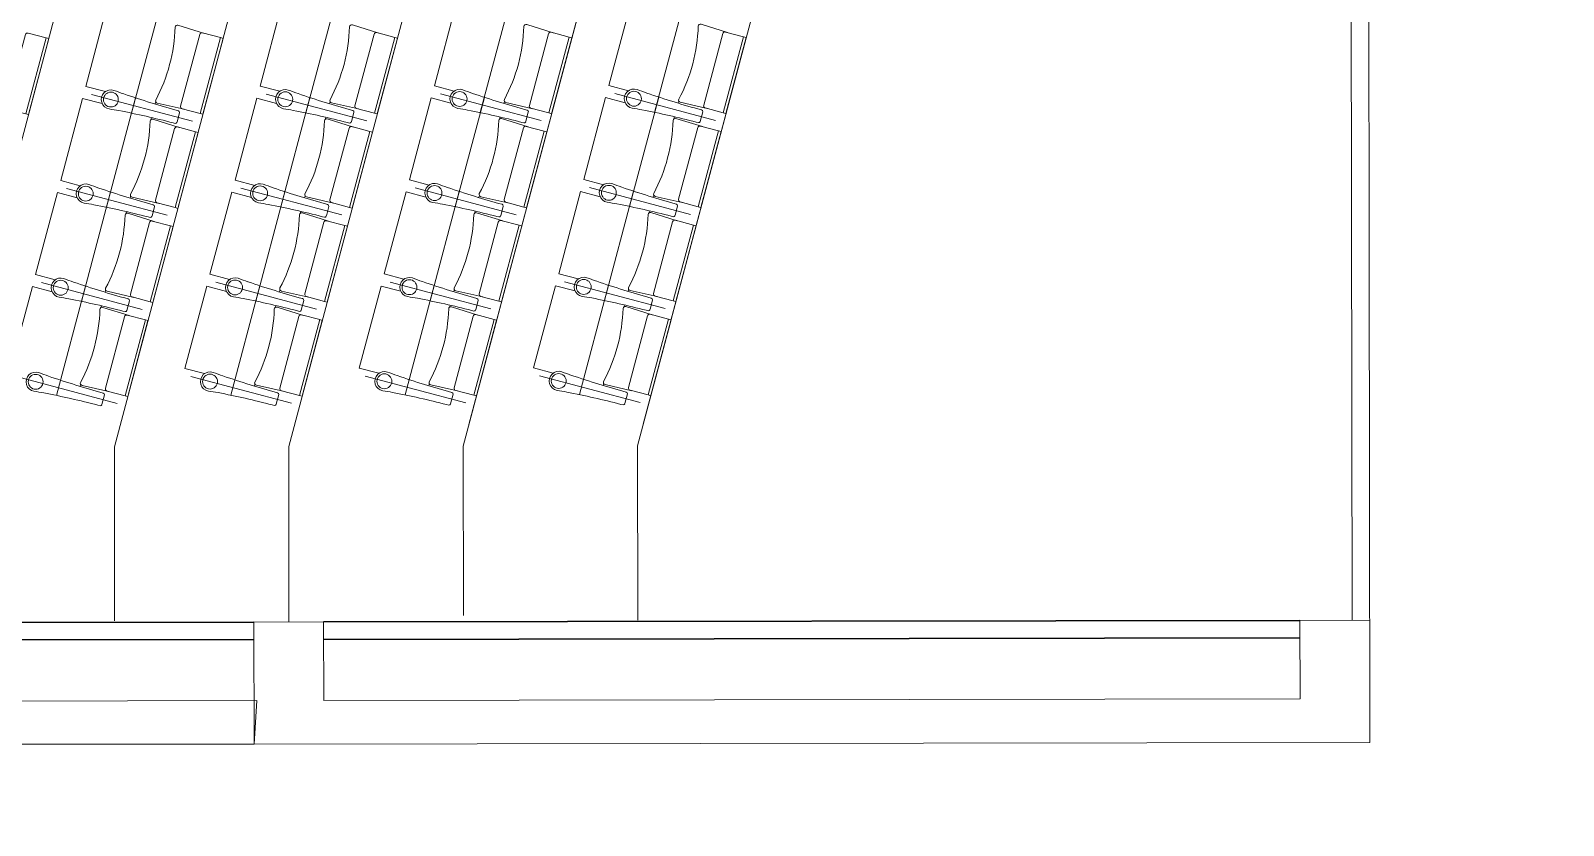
# Model space of a CAD drawing. Header units: millimetres. Extents: x 586 to 1010, y 369 to 668.
# Drawn here: x 701.21 to 710.01, y 461.74 to 466.3 of the extents above; entities that cross this region are included whole.
import ezdxf

# ---------------------------------------------------------------- set-up
doc = ezdxf.new("R2010")
doc.units = ezdxf.units.MM
doc.linetypes.add('CENTER', pattern=[2, 1.25, -0.25, 0.25, -0.25])
doc.linetypes.add('DASHED', pattern=[0.75, 0.5, -0.25])
doc.layers.add('murocort', color=7, linetype='Continuous', lineweight=50)
doc.layers.add('plan line', color=7, linetype='Continuous', lineweight=15)

msp = doc.modelspace()

# ---------------------------------------------------------------- linework, layer by layer
at = {"color": 254, "lineweight": 25}
for points in [[(671.7124, 620.7085), (706.7355, 621.773), (754.2598, 613.8303), (814.6609, 600.1481), (855.7567, 598.0104), (895.0671, 567.0647), (920.0096, 542.0176), (952.0084, 521.2476), (977.2234, 504.6526), (979.6352, 479.2339), (986.3437, 463.8549), (988.7975, 462.3853)], [(654.944, 595.4717), (670.2671, 587.3174), (714.302, 595.1648), (787.0891, 595.1648), (819.3936, 580.9441), (821.0297, 562.8505), (813.4907, 552.7881), (808.7339, 539.6711), (796.4072, 534.7059), (791.0222, 527.249), (791.0222, 507.547), (797.3007, 476.5274), (814.9752, 463.8897), (836.1481, 474.6816), (874.0221, 478.5878), (885.7286, 462.7333), (863.0042, 436.0794), (845.7887, 420.6845), (845.1044, 408.6747)], [(639.2065, 583.4381), (644.7272, 575.638), (657.7961, 553.4401), (668.4043, 543.9291), (682.5178, 548.7307), (692.9838, 555.4778), (711.9339, 556.5828), (734.3456, 532.1334), (750.593, 477.7475), (754.1369, 444.164), (776.4657, 425.4473), (782.6172, 412.2355)]]:
    msp.add_spline(points, degree=3, dxfattribs=at)
at = {"layer": 'murocort', "lineweight": 30}
for p, q in [((708.4947, 462.9113), (702.8947, 462.9025)), ((708.4949, 462.8113), (702.8949, 462.8025))]:
    msp.add_line(p, q, dxfattribs=at)
at = {"layer": 'plan line'}
for p, q in [((705.2422, 469.7239), (703.7276, 464.0353)), ((706.2423, 469.7255), (704.7277, 464.0369)), ((702.2001, 469.5621), (700.6942, 463.9063)), ((701.6943, 463.9079), (703.209, 469.5964)), ((703.6945, 463.911), (705.2023, 469.5739)), ((706.2092, 469.6012), (704.6947, 463.9126)), ((708.7947, 462.9118), (708.7842, 469.6041)), ((708.8958, 462.2109), (708.8841, 469.634)), ((704.1946, 469.5437), (702.6944, 463.9095)), ((701.6557, 466.447), (701.5303, 465.9761)), ((702.6558, 466.4486), (702.5304, 465.9777)), ((703.6559, 466.4502), (703.5305, 465.9793)), ((704.656, 466.4518), (704.5306, 465.9809)), ((701.5303, 465.9761), (701.643, 465.9461)), ((702.5304, 465.9777), (702.6431, 465.9477)), ((703.5305, 465.9793), (703.6432, 465.9493)), ((704.5306, 465.9809), (704.6432, 465.9509)), ((701.5119, 465.907), (701.3865, 465.4361)), ((701.6246, 465.877), (701.5119, 465.907)), ((701.9286, 465.8746), (701.9308, 465.8828)), ((702.512, 465.9086), (702.3866, 465.4377)), ((702.6247, 465.8786), (702.512, 465.9086)), ((702.9287, 465.8762), (702.9309, 465.8844)), ((703.5121, 465.9102), (703.3867, 465.4393)), ((703.6248, 465.8802), (703.5121, 465.9102)), ((703.9288, 465.8778), (703.931, 465.8859)), ((704.5122, 465.9118), (704.3868, 465.4409)), ((704.6248, 465.8818), (704.5122, 465.9118)), ((704.9289, 465.8794), (704.9311, 465.8875)), ((701.906, 465.7899), (701.9079, 465.7969)), ((702.0542, 465.7706), (702.0687, 465.8259)), ((702.0542, 465.7706), (702.0687, 465.8259)), ((702.9061, 465.7915), (702.908, 465.7985)), ((703.0543, 465.7722), (703.0688, 465.8275)), ((703.0543, 465.7722), (703.0688, 465.8275)), ((703.9062, 465.793), (703.9081, 465.8001)), ((704.0544, 465.7738), (704.0689, 465.8291)), ((704.0544, 465.7738), (704.0689, 465.8291)), ((704.9063, 465.7946), (704.9082, 465.8017)), ((705.0442, 465.7681), (705.0317, 465.7712)), ((705.0442, 465.7681), (705.0317, 465.7712)), ((705.0545, 465.7754), (705.069, 465.8307)), ((705.0545, 465.7754), (705.069, 465.8307)), ((702.0439, 465.7634), (702.0314, 465.7665)), ((702.0439, 465.7634), (702.0314, 465.7665)), ((703.044, 465.765), (703.0315, 465.768)), ((703.044, 465.765), (703.0315, 465.768)), ((704.0441, 465.7665), (704.0316, 465.7696)), ((704.0441, 465.7665), (704.0316, 465.7696)), ((701.3865, 465.4361), (701.4992, 465.4061)), ((702.3866, 465.4377), (702.4993, 465.4077)), ((703.3867, 465.4393), (703.4994, 465.4093)), ((704.3868, 465.4409), (704.4995, 465.4109)), ((701.3681, 465.3671), (701.2427, 464.8962)), ((701.4808, 465.3371), (701.3681, 465.3671)), ((701.7848, 465.3347), (701.787, 465.3428)), ((702.3682, 465.3686), (702.2428, 464.8977)), ((702.4809, 465.3386), (702.3682, 465.3686)), ((702.7849, 465.3362), (702.7871, 465.3444)), ((703.3683, 465.3702), (703.2429, 464.8993)), ((703.481, 465.3402), (703.3683, 465.3702)), ((703.785, 465.3378), (703.7872, 465.3459)), ((704.3684, 465.3718), (704.243, 464.9009)), ((704.4811, 465.3418), (704.3684, 465.3718)), ((704.7851, 465.3394), (704.7873, 465.3475)), ((701.7623, 465.2499), (701.7641, 465.2569)), ((701.9105, 465.2306), (701.9249, 465.2859)), ((701.9105, 465.2306), (701.9249, 465.2859)), ((702.7624, 465.2515), (702.7642, 465.2585)), ((702.9106, 465.2322), (702.925, 465.2875)), ((702.9106, 465.2322), (702.925, 465.2875)), ((703.7625, 465.253), (703.7643, 465.2601)), ((703.9106, 465.2338), (703.9251, 465.2891)), ((703.9106, 465.2338), (703.9251, 465.2891)), ((704.7625, 465.2546), (704.7644, 465.2617)), ((704.9107, 465.2354), (704.9252, 465.2907)), ((704.9107, 465.2354), (704.9252, 465.2907)), ((701.9001, 465.2234), (701.8876, 465.2265)), ((701.9001, 465.2234), (701.8876, 465.2265)), ((702.9002, 465.225), (702.8877, 465.228)), ((702.9002, 465.225), (702.8877, 465.228)), ((703.9003, 465.2266), (703.8878, 465.2296)), ((703.9003, 465.2266), (703.8878, 465.2296)), ((704.9004, 465.2281), (704.8879, 465.2312)), ((704.9004, 465.2281), (704.8879, 465.2312)), ((701.2427, 464.8962), (701.3554, 464.8662)), ((702.2428, 464.8977), (702.3555, 464.8677)), ((703.2429, 464.8993), (703.3556, 464.8693)), ((704.243, 464.9009), (704.3557, 464.8709)), ((701.2244, 464.8271), (701.099, 464.3562)), ((701.337, 464.7971), (701.2244, 464.8271)), ((702.2244, 464.8286), (702.0991, 464.3577)), ((702.3371, 464.7987), (702.2244, 464.8286)), ((702.6412, 464.7962), (702.6433, 464.8044)), ((703.2245, 464.8302), (703.0992, 464.3593)), ((703.3372, 464.8002), (703.2245, 464.8302)), ((703.6412, 464.7978), (703.6434, 464.806)), ((704.2246, 464.8318), (704.0992, 464.3609)), ((704.3373, 464.8018), (704.2246, 464.8318)), ((704.6413, 464.7994), (704.6435, 464.8075)), ((701.6185, 464.7099), (701.6204, 464.717)), ((701.6411, 464.7947), (701.6432, 464.8028)), ((701.7667, 464.6907), (701.7811, 464.7459)), ((701.7667, 464.6907), (701.7811, 464.7459)), ((702.6186, 464.7115), (702.6205, 464.7185)), ((702.7668, 464.6922), (702.7812, 464.7475)), ((702.7668, 464.6922), (702.7812, 464.7475)), ((703.6187, 464.7131), (703.6206, 464.7201)), ((703.7669, 464.6938), (703.7813, 464.7491)), ((703.7669, 464.6938), (703.7813, 464.7491)), ((704.6188, 464.7146), (704.6206, 464.7217)), ((704.767, 464.6954), (704.7814, 464.7507)), ((704.767, 464.6954), (704.7814, 464.7507)), ((701.7563, 464.6834), (701.7439, 464.6865)), ((701.7563, 464.6834), (701.7439, 464.6865)), ((702.7564, 464.685), (702.744, 464.6881)), ((702.7564, 464.685), (702.744, 464.6881)), ((703.7565, 464.6866), (703.744, 464.6896)), ((703.7565, 464.6866), (703.744, 464.6896)), ((704.7566, 464.6882), (704.7441, 464.6912)), ((704.7566, 464.6882), (704.7441, 464.6912)), ((702.0991, 464.3577), (702.2117, 464.3277)), ((703.0992, 464.3593), (703.2118, 464.3293)), ((704.0992, 464.3609), (704.2119, 464.3309)), ((701.4973, 464.2547), (701.4995, 464.2628)), ((701.6229, 464.1507), (701.6374, 464.206)), ((702.4974, 464.2563), (702.4995, 464.2644)), ((702.623, 464.1522), (702.6375, 464.2075)), ((703.4975, 464.2578), (703.4996, 464.266)), ((703.6231, 464.1538), (703.6376, 464.2091)), ((704.4976, 464.2594), (704.4997, 464.2676)), ((704.6232, 464.1554), (704.6376, 464.2107)), ((701.6126, 464.1434), (701.6001, 464.1465)), ((702.6127, 464.145), (702.6002, 464.1481)), ((703.6128, 464.1466), (703.6003, 464.1496)), ((704.6128, 464.1482), (704.6004, 464.1512)), ((701.6959, 462.9079), (701.6943, 463.9079)), ((702.6944, 463.9095), (702.6947, 462.9022)), ((703.6961, 462.9399), (703.6945, 463.911)), ((704.6947, 463.9126), (704.6962, 462.9126)), ((702.8947, 462.9025), (702.4947, 462.9019)), ((702.4947, 462.9019), (702.4958, 462.2019)), ((702.8954, 462.4525), (702.8947, 462.9025)), ((708.8947, 462.912), (708.4947, 462.9113)), ((708.4947, 462.9113), (708.4954, 462.4613)), ((702.511, 462.4509), (696.8955, 462.4421)), ((702.4958, 462.2019), (702.511, 462.4509)), ((708.4954, 462.4613), (702.8954, 462.4525)), ((692.6477, 462.1901), (702.4958, 462.2019)), ((702.4958, 462.2019), (708.8958, 462.2109)), ((708.7958, 462.2107), (708.7958, 462.2107))]:
    msp.add_line(p, q, dxfattribs=at)
at = {"layer": 'plan line', "linetype": 'DASHED', "ltscale": 3}
for p, q in [((701.9602, 466.45), (701.7931, 465.8223)), ((702.9603, 466.4515), (702.7932, 465.8239)), ((703.9604, 466.4531), (703.7933, 465.8255)), ((704.9605, 466.4547), (704.7934, 465.827)), ((701.8164, 465.91), (701.6493, 465.2823)), ((702.8165, 465.9116), (702.6494, 465.2839)), ((703.8166, 465.9131), (703.6495, 465.2855)), ((704.8167, 465.9147), (704.6496, 465.287)), ((701.6727, 465.37), (701.5055, 464.7423)), ((702.6728, 465.3716), (702.5056, 464.7439)), ((703.6728, 465.3732), (703.5057, 464.7455)), ((704.6729, 465.3747), (704.5058, 464.7471)), ((701.5289, 464.83), (701.3618, 464.2023)), ((702.529, 464.8316), (702.3619, 464.2039)), ((703.5291, 464.8332), (703.3619, 464.2055)), ((704.5292, 464.8347), (704.362, 464.2071))]:
    msp.add_line(p, q, dxfattribs=at)
at = {"layer": 'plan line', "linetype": 'CENTER', "ltscale": 3}
for p, q in [((702.142, 465.7763), (701.5642, 465.9301)), ((702.142, 465.7763), (701.5642, 465.9301)), ((703.1421, 465.7779), (702.5643, 465.9317)), ((703.1421, 465.7779), (702.5643, 465.9317)), ((704.1422, 465.7794), (703.5644, 465.9333)), ((704.1422, 465.7794), (703.5644, 465.9333)), ((705.1422, 465.781), (704.5644, 465.9349)), ((705.1422, 465.781), (704.5644, 465.9349)), ((701.9982, 465.2363), (701.4204, 465.3901)), ((701.9982, 465.2363), (701.4204, 465.3901)), ((702.9983, 465.2379), (702.4205, 465.3917)), ((702.9983, 465.2379), (702.4205, 465.3917)), ((703.9984, 465.2394), (703.4206, 465.3933)), ((703.9984, 465.2394), (703.4206, 465.3933)), ((704.9985, 465.241), (704.4207, 465.3949)), ((704.9985, 465.241), (704.4207, 465.3949)), ((701.8544, 464.6963), (701.2766, 464.8501)), ((701.8544, 464.6963), (701.2766, 464.8501)), ((702.8545, 464.6979), (702.2767, 464.8517)), ((702.8545, 464.6979), (702.2767, 464.8517)), ((703.8546, 464.6995), (703.2768, 464.8533)), ((703.8546, 464.6995), (703.2768, 464.8533)), ((704.8547, 464.701), (704.2769, 464.8549)), ((704.8547, 464.701), (704.2769, 464.8549)), ((701.7106, 464.1563), (701.1328, 464.3102)), ((702.7107, 464.1579), (702.1329, 464.3117)), ((703.7108, 464.1595), (703.133, 464.3133)), ((704.7109, 464.161), (704.1331, 464.3149))]:
    msp.add_line(p, q, dxfattribs=at)
at = {"layer": 'plan line', "lineweight": 30}
for p, q in [((702.4947, 462.9019), (696.8947, 462.893)), ((702.4949, 462.8019), (696.8949, 462.793))]:
    msp.add_line(p, q, dxfattribs=at)
at = {"layer": 'plan line'}
for points in [[(702.0946, 465.8448), (701.9402, 465.8798, -0.474715), (701.9314, 465.8974, 0.115865), (702.0431, 466.3168, -0.474715), (702.0594, 466.3278), (702.2106, 466.2804)], [(703.0947, 465.8463), (702.9403, 465.8814, -0.474715), (702.9315, 465.899, 0.115865), (703.0432, 466.3184, -0.474715), (703.0595, 466.3293), (703.2107, 466.282)], [(704.0948, 465.8479), (703.9403, 465.883, -0.474715), (703.9316, 465.9006, 0.115865), (704.0433, 466.32, -0.474715), (704.0596, 466.3309), (704.2108, 466.2836)], [(705.0948, 465.8495), (704.9404, 465.8846, -0.474715), (704.9317, 465.9021, 0.115865), (705.0434, 466.3216, -0.474715), (705.0597, 466.3325), (705.2108, 466.2851)], [(701.1868, 465.8186), (701.0834, 465.8461, -0.414214), (701.0744, 465.8617), (701.1839, 466.2728, -0.414214), (701.1994, 466.2818), (701.3036, 466.2541), (701.1868, 465.8186)], [(702.1869, 465.8202), (702.0835, 465.8477, -0.414214), (702.0745, 465.8632), (702.184, 466.2743, -0.414214), (702.1995, 466.2834), (702.3037, 466.2557), (702.1869, 465.8202)], [(703.187, 465.8218), (703.0836, 465.8493, -0.414214), (703.0746, 465.8648), (703.1841, 466.2759, -0.414214), (703.1996, 466.2849), (703.3038, 466.2572), (703.187, 465.8218)], [(704.1871, 465.8234), (704.0837, 465.8509, -0.414214), (704.0747, 465.8664), (704.1842, 466.2775, -0.414214), (704.1997, 466.2865), (704.3038, 466.2588), (704.1871, 465.8234)], [(705.1872, 465.8249), (705.0838, 465.8524, -0.414214), (705.0748, 465.868), (705.1842, 466.2791, -0.414214), (705.1998, 466.2881), (705.3039, 466.2604), (705.1872, 465.8249)], [(701.9508, 465.3048), (701.7964, 465.3398, -0.474715), (701.7877, 465.3574, 0.115865), (701.8993, 465.7769, -0.474715), (701.9156, 465.7878), (702.0668, 465.7404)], [(702.9509, 465.3064), (702.7965, 465.3414, -0.474715), (702.7878, 465.359, 0.115865), (702.8994, 465.7784, -0.474715), (702.9157, 465.7893), (703.0669, 465.742)], [(703.951, 465.3079), (703.7966, 465.343, -0.474715), (703.7878, 465.3606, 0.115865), (703.8995, 465.78, -0.474715), (703.9158, 465.7909), (704.067, 465.7436)], [(704.9511, 465.3095), (704.7967, 465.3446, -0.474715), (704.7879, 465.3622, 0.115865), (704.8996, 465.7816, -0.474715), (704.9159, 465.7925), (705.0671, 465.7452)], [(702.0432, 465.2802), (701.9397, 465.3077, -0.414214), (701.9307, 465.3233), (702.0402, 465.7344, -0.414214), (702.0557, 465.7434), (702.1599, 465.7157), (702.0432, 465.2802)], [(703.0433, 465.2818), (702.9398, 465.3093, -0.414214), (702.9308, 465.3248), (703.0403, 465.7359, -0.414214), (703.0558, 465.7449), (703.16, 465.7172), (703.0433, 465.2818)], [(704.0433, 465.2834), (703.9399, 465.3109, -0.414214), (703.9309, 465.3264), (704.0404, 465.7375, -0.414214), (704.0559, 465.7465), (704.1601, 465.7188), (704.0433, 465.2834)], [(705.0434, 465.2849), (704.94, 465.3125, -0.414214), (704.931, 465.328), (705.0405, 465.7391, -0.414214), (705.056, 465.7481), (705.1602, 465.7204), (705.0434, 465.2849)], [(701.807, 464.7648), (701.6526, 464.7999, -0.474715), (701.6439, 464.8174, 0.115865), (701.7556, 465.2369, -0.474715), (701.7719, 465.2478), (701.923, 465.2004)], [(702.8071, 464.7664), (702.6527, 464.8014, -0.474715), (702.644, 464.819, 0.115865), (702.7557, 465.2385, -0.474715), (702.772, 465.2494), (702.9231, 465.202)], [(703.8072, 464.7679), (703.6528, 464.803, -0.474715), (703.6441, 464.8206, 0.115865), (703.7557, 465.24, -0.474715), (703.7721, 465.2509), (703.9232, 465.2036)], [(704.8073, 464.7695), (704.6529, 464.8046, -0.474715), (704.6441, 464.8222, 0.115865), (704.7558, 465.2416, -0.474715), (704.7721, 465.2525), (704.9233, 465.2052)], [(701.8994, 464.7402), (701.796, 464.7677, -0.414214), (701.787, 464.7833), (701.8964, 465.1944, -0.414214), (701.912, 465.2034), (702.0161, 465.1757), (701.8994, 464.7402)], [(702.8995, 464.7418), (702.7961, 464.7693, -0.414214), (702.7871, 464.7849), (702.8965, 465.196, -0.414214), (702.9121, 465.205), (703.0162, 465.1773), (702.8995, 464.7418)], [(703.8996, 464.7434), (703.7961, 464.7709, -0.414214), (703.7871, 464.7864), (703.8966, 465.1975, -0.414214), (703.9121, 465.2065), (704.0163, 465.1788), (703.8996, 464.7434)], [(704.8997, 464.745), (704.7962, 464.7725, -0.414214), (704.7872, 464.788), (704.8967, 465.1991, -0.414214), (704.9122, 465.2081), (705.0164, 465.1804), (704.8997, 464.745)], [(701.6632, 464.2248), (701.5088, 464.2599, -0.474715), (701.5001, 464.2774, 0.115865), (701.6118, 464.6969, -0.474715), (701.6281, 464.7078), (701.7792, 464.6604)], [(701.7556, 464.2002), (701.6522, 464.2277, -0.414214), (701.6432, 464.2433), (701.7526, 464.6544, -0.414214), (701.7682, 464.6634), (701.8723, 464.6357), (701.7556, 464.2002)], [(702.6633, 464.2264), (702.5089, 464.2615, -0.474715), (702.5002, 464.279, 0.115865), (702.6119, 464.6985, -0.474715), (702.6282, 464.7094), (702.7793, 464.662)], [(702.7557, 464.2018), (702.6523, 464.2293, -0.414214), (702.6433, 464.2449), (702.7527, 464.656, -0.414214), (702.7683, 464.665), (702.8724, 464.6373), (702.7557, 464.2018)], [(703.6634, 464.228), (703.509, 464.263, -0.474715), (703.5003, 464.2806, 0.115865), (703.612, 464.7, -0.474715), (703.6283, 464.7109), (703.7794, 464.6636)], [(703.7558, 464.2034), (703.6524, 464.2309, -0.414214), (703.6434, 464.2464), (703.7528, 464.6575, -0.414214), (703.7684, 464.6665), (703.8725, 464.6388), (703.7558, 464.2034)], [(704.6635, 464.2295), (704.5091, 464.2646, -0.474715), (704.5004, 464.2822, 0.115865), (704.6121, 464.7016, -0.474715), (704.6284, 464.7125), (704.7795, 464.6652)], [(704.7559, 464.205), (704.6525, 464.2325, -0.414214), (704.6435, 464.248), (704.7529, 464.6591, -0.414214), (704.7685, 464.6681), (704.8726, 464.6404), (704.7559, 464.205)]]:
    msp.add_lwpolyline(points, format="xyb", dxfattribs=at)
for points in [[(701.2023, 465.8145), (701.3183, 466.2502), (701.3036, 466.2541), (701.1868, 465.8186), (701.2023, 465.8145)], [(702.2024, 465.8161), (702.3184, 466.2517), (702.3037, 466.2557), (702.1869, 465.8202), (702.2024, 465.8161)], [(703.2025, 465.8177), (703.3185, 466.2533), (703.3038, 466.2572), (703.187, 465.8218), (703.2025, 465.8177)], [(704.2026, 465.8192), (704.3186, 466.2549), (704.3038, 466.2588), (704.1871, 465.8234), (704.2026, 465.8192)], [(705.2027, 465.8208), (705.3187, 466.2565), (705.3039, 466.2604), (705.1872, 465.8249), (705.2027, 465.8208)], [(702.0586, 465.2761), (702.1746, 465.7117), (702.1599, 465.7157), (702.0432, 465.2802), (702.0586, 465.2761)], [(703.0587, 465.2777), (703.1747, 465.7133), (703.16, 465.7172), (703.0433, 465.2818), (703.0587, 465.2777)], [(704.0588, 465.2793), (704.1748, 465.7149), (704.1601, 465.7188), (704.0433, 465.2834), (704.0588, 465.2793)], [(705.0589, 465.2808), (705.1749, 465.7165), (705.1602, 465.7204), (705.0434, 465.2849), (705.0589, 465.2808)], [(701.9148, 464.7361), (702.0308, 465.1718), (702.0161, 465.1757), (701.8994, 464.7402), (701.9148, 464.7361)], [(702.9149, 464.7377), (703.0309, 465.1733), (703.0162, 465.1773), (702.8995, 464.7418), (702.9149, 464.7377)], [(703.915, 464.7393), (704.031, 465.1749), (704.0163, 465.1788), (703.8996, 464.7434), (703.915, 464.7393)], [(704.9151, 464.7408), (705.0311, 465.1765), (705.0164, 465.1804), (704.8997, 464.745), (704.9151, 464.7408)], [(701.7711, 464.1961), (701.8871, 464.6318), (701.8723, 464.6357), (701.7556, 464.2002), (701.7711, 464.1961)], [(702.7712, 464.1977), (702.8872, 464.6333), (702.8724, 464.6373), (702.7557, 464.2018), (702.7712, 464.1977)], [(703.7713, 464.1993), (703.8872, 464.6349), (703.8725, 464.6388), (703.7558, 464.2034), (703.7713, 464.1993)], [(704.7713, 464.2009), (704.8873, 464.6365), (704.8726, 464.6404), (704.7559, 464.205), (704.7713, 464.2009)]]:
    msp.add_lwpolyline(points, dxfattribs=at)
for centre in [(704.6747, 465.9051), (704.6747, 465.9051), (701.6744, 465.9004), (701.6744, 465.9004), (702.6745, 465.902), (702.6745, 465.902), (703.6746, 465.9036), (703.6746, 465.9036), (701.5306, 465.3604), (701.5306, 465.3604), (702.5307, 465.362), (702.5307, 465.362), (703.5308, 465.3636), (703.5308, 465.3636), (704.5309, 465.3652), (704.5309, 465.3652), (701.3868, 464.8204), (701.3868, 464.8204), (702.3869, 464.822), (702.3869, 464.822), (703.387, 464.8236), (703.387, 464.8236), (704.3871, 464.8252), (704.3871, 464.8252), (701.2431, 464.2805), (702.2432, 464.282), (703.2432, 464.2836), (704.2433, 464.2852)]:
    msp.add_circle(centre, 0.0427, dxfattribs=at)
for centre, radius, start, end in [((701.6747, 465.9007), 0.0554, 71.59604, 259.63843), ((701.6747, 465.9007), 0.0554, 71.59604, 259.63843), ((703.0741, 469.6593), 3.9554, 249.54986, 250.41796), ((703.0741, 469.6593), 3.9554, 249.54986, 250.41796), ((702.6747, 465.9023), 0.0554, 71.59604, 259.63843), ((702.6747, 465.9023), 0.0554, 71.59604, 259.63843), ((704.0742, 469.6609), 3.9554, 249.54986, 250.41796), ((704.0742, 469.6609), 3.9554, 249.54986, 250.41796), ((703.6748, 465.9039), 0.0554, 71.59604, 259.63843), ((703.6748, 465.9039), 0.0554, 71.59604, 259.63843), ((705.0743, 469.6625), 3.9554, 249.54986, 250.41796), ((705.0743, 469.6625), 3.9554, 249.54986, 250.41796), ((704.6749, 465.9054), 0.0554, 71.59604, 259.63843), ((704.6749, 465.9054), 0.0554, 71.59604, 259.63843), ((706.0744, 469.6641), 3.9554, 249.54986, 250.41796), ((706.0744, 469.6641), 3.9554, 249.54986, 250.41796), ((703.4739, 470.9744), 5.3287, 251.10734, 254.63093), ((703.4739, 470.9744), 5.3287, 251.10734, 254.63093), ((704.474, 470.9759), 5.3287, 251.10734, 254.63093), ((704.474, 470.9759), 5.3287, 251.10734, 254.63093), ((705.474, 470.9775), 5.3287, 251.10734, 254.63093), ((705.474, 470.9775), 5.3287, 251.10734, 254.63093), ((706.4741, 470.9791), 5.3287, 251.10734, 254.63093), ((706.4741, 470.9791), 5.3287, 251.10734, 254.63093), ((701.5284, 464.8609), 0.9947, 78.86278, 82.12559), ((701.5284, 464.8609), 0.9947, 78.86278, 82.12559), ((700.7727, 460.931), 4.9966, 75.40905, 79.06463), ((700.7727, 460.931), 4.9966, 75.40905, 79.06463), ((702.0591, 465.8269), 0.00967, 354.26425, 75.71472), ((702.0591, 465.8269), 0.00967, 354.26425, 75.71472), ((702.5285, 464.8624), 0.9947, 78.86278, 82.12559), ((702.5285, 464.8624), 0.9947, 78.86278, 82.12559), ((701.7728, 460.9326), 4.9966, 75.40905, 79.06463), ((701.7728, 460.9326), 4.9966, 75.40905, 79.06463), ((703.0592, 465.8285), 0.00967, 354.26425, 75.71472), ((703.0592, 465.8285), 0.00967, 354.26425, 75.71472), ((703.5286, 464.864), 0.9947, 78.86278, 82.12559), ((703.5286, 464.864), 0.9947, 78.86278, 82.12559), ((702.7729, 460.9341), 4.9966, 75.40905, 79.06463), ((702.7729, 460.9341), 4.9966, 75.40905, 79.06463), ((704.0451, 465.7758), 0.00935, 263.52877, 336.65202), ((704.0451, 465.7758), 0.00935, 263.52877, 336.65202), ((704.0593, 465.83), 0.00967, 354.26425, 75.71472), ((704.0593, 465.83), 0.00967, 354.26425, 75.71472), ((704.5287, 464.8656), 0.9947, 78.86278, 82.12559), ((704.5287, 464.8656), 0.9947, 78.86278, 82.12559), ((703.773, 460.9357), 4.9966, 75.40905, 79.06463), ((703.773, 460.9357), 4.9966, 75.40905, 79.06463), ((705.0452, 465.7774), 0.00935, 263.52877, 336.65202), ((705.0452, 465.7774), 0.00935, 263.52877, 336.65202), ((705.0593, 465.8316), 0.00967, 354.26425, 75.71472), ((705.0593, 465.8316), 0.00967, 354.26425, 75.71472), ((702.045, 465.7727), 0.00935, 263.52877, 336.65202), ((702.045, 465.7727), 0.00935, 263.52877, 336.65202), ((703.045, 465.7743), 0.00935, 263.52877, 336.65202), ((703.045, 465.7743), 0.00935, 263.52877, 336.65202), ((704.5311, 465.3655), 0.0554, 71.59604, 259.63843), ((704.5311, 465.3655), 0.0554, 71.59604, 259.63843), ((701.5309, 465.3607), 0.0554, 71.59604, 259.63843), ((701.5309, 465.3607), 0.0554, 71.59604, 259.63843), ((702.9303, 469.1193), 3.9554, 249.54986, 250.41796), ((702.9303, 469.1193), 3.9554, 249.54986, 250.41796), ((703.3301, 470.4344), 5.3287, 251.10734, 254.63093), ((703.3301, 470.4344), 5.3287, 251.10734, 254.63093), ((702.531, 465.3623), 0.0554, 71.59604, 259.63843), ((702.531, 465.3623), 0.0554, 71.59604, 259.63843), ((703.9304, 469.1209), 3.9554, 249.54986, 250.41796), ((703.9304, 469.1209), 3.9554, 249.54986, 250.41796), ((704.3302, 470.436), 5.3287, 251.10734, 254.63093), ((704.3302, 470.436), 5.3287, 251.10734, 254.63093), ((703.5311, 465.3639), 0.0554, 71.59604, 259.63843), ((703.5311, 465.3639), 0.0554, 71.59604, 259.63843), ((704.9305, 469.1225), 3.9554, 249.54986, 250.41796), ((704.9305, 469.1225), 3.9554, 249.54986, 250.41796), ((705.3303, 470.4375), 5.3287, 251.10734, 254.63093), ((705.3303, 470.4375), 5.3287, 251.10734, 254.63093), ((705.9306, 469.1241), 3.9554, 249.54986, 250.41796), ((705.9306, 469.1241), 3.9554, 249.54986, 250.41796), ((706.3304, 470.4391), 5.3287, 251.10734, 254.63093), ((706.3303, 470.4391), 5.3287, 251.10734, 254.63093), ((701.3846, 464.3209), 0.9947, 78.86278, 82.12559), ((701.3846, 464.3209), 0.9947, 78.86278, 82.12559), ((700.6289, 460.391), 4.9966, 75.40905, 79.06463), ((700.6289, 460.391), 4.9966, 75.40905, 79.06463), ((701.9153, 465.2869), 0.00967, 354.26425, 75.71472), ((701.9153, 465.2869), 0.00967, 354.26425, 75.71472), ((702.3847, 464.3224), 0.9947, 78.86278, 82.12559), ((702.3847, 464.3224), 0.9947, 78.86278, 82.12559), ((701.629, 460.3926), 4.9966, 75.40905, 79.06463), ((701.629, 460.3926), 4.9966, 75.40905, 79.06463), ((702.9154, 465.2885), 0.00967, 354.26425, 75.71472), ((702.9154, 465.2885), 0.00967, 354.26425, 75.71472), ((703.3848, 464.324), 0.9947, 78.86278, 82.12559), ((703.3848, 464.324), 0.9947, 78.86278, 82.12559), ((702.6291, 460.3942), 4.9966, 75.40905, 79.06463), ((702.6291, 460.3942), 4.9966, 75.40905, 79.06463), ((703.9155, 465.2901), 0.00967, 354.26425, 75.71472), ((703.9155, 465.2901), 0.00967, 354.26425, 75.71472), ((704.3849, 464.3256), 0.9947, 78.86278, 82.12559), ((704.3849, 464.3256), 0.9947, 78.86278, 82.12559), ((703.6292, 460.3957), 4.9966, 75.40905, 79.06463), ((703.6292, 460.3957), 4.9966, 75.40905, 79.06463), ((704.9156, 465.2916), 0.00967, 354.26425, 75.71472), ((704.9156, 465.2916), 0.00967, 354.26425, 75.71472), ((701.9012, 465.2327), 0.00935, 263.52877, 336.65202), ((701.9012, 465.2327), 0.00935, 263.52877, 336.65202), ((702.9013, 465.2343), 0.00935, 263.52877, 336.65202), ((702.9013, 465.2343), 0.00935, 263.52877, 336.65202), ((703.9014, 465.2358), 0.00935, 263.52877, 336.65202), ((703.9014, 465.2358), 0.00935, 263.52877, 336.65202), ((704.9014, 465.2374), 0.00935, 263.52877, 336.65202), ((704.9014, 465.2374), 0.00935, 263.52877, 336.65202), ((701.3871, 464.8207), 0.0554, 71.59604, 259.63843), ((701.3871, 464.8207), 0.0554, 71.59604, 259.63843), ((702.7866, 468.5794), 3.9554, 249.54986, 250.41796), ((702.7866, 468.5794), 3.9554, 249.54986, 250.41796), ((703.1863, 469.8944), 5.3287, 251.10734, 254.63093), ((703.1863, 469.8944), 5.3287, 251.10734, 254.63093), ((702.3872, 464.8223), 0.0554, 71.59604, 259.63843), ((702.3872, 464.8223), 0.0554, 71.59604, 259.63843), ((703.7866, 468.5809), 3.9554, 249.54986, 250.41796), ((703.7866, 468.5809), 3.9554, 249.54986, 250.41796), ((704.1864, 469.896), 5.3287, 251.10734, 254.63093), ((704.1864, 469.896), 5.3287, 251.10734, 254.63093), ((703.3873, 464.8239), 0.0554, 71.59604, 259.63843), ((703.3873, 464.8239), 0.0554, 71.59604, 259.63843), ((704.7867, 468.5825), 3.9554, 249.54986, 250.41796), ((704.7867, 468.5825), 3.9554, 249.54986, 250.41796), ((705.1865, 469.8975), 5.3287, 251.10734, 254.63093), ((705.1865, 469.8975), 5.3287, 251.10734, 254.63093), ((704.3874, 464.8255), 0.0554, 71.59604, 259.63843), ((704.3874, 464.8255), 0.0554, 71.59604, 259.63843), ((705.7868, 468.5841), 3.9554, 249.54986, 250.41796), ((705.7868, 468.5841), 3.9554, 249.54986, 250.41796), ((706.1866, 469.8991), 5.3287, 251.10734, 254.63093), ((706.1866, 469.8991), 5.3287, 251.10734, 254.63093), ((701.2409, 463.7809), 0.9947, 78.86278, 82.12559), ((701.2409, 463.7809), 0.9947, 78.86278, 82.12559), ((700.4851, 459.851), 4.9966, 75.40905, 79.06463), ((700.4851, 459.851), 4.9966, 75.40905, 79.06463), ((701.7715, 464.7469), 0.00967, 354.26425, 75.71472), ((701.7715, 464.7469), 0.00967, 354.26425, 75.71472), ((702.241, 463.7825), 0.9947, 78.86278, 82.12559), ((702.2409, 463.7825), 0.9947, 78.86278, 82.12559), ((701.4852, 459.8526), 4.9966, 75.40905, 79.06463), ((701.4852, 459.8526), 4.9966, 75.40905, 79.06463), ((702.7716, 464.7485), 0.00967, 354.26425, 75.71472), ((702.7716, 464.7485), 0.00967, 354.26425, 75.71472), ((703.241, 463.784), 0.9947, 78.86278, 82.12559), ((703.241, 463.784), 0.9947, 78.86278, 82.12559), ((702.4853, 459.8542), 4.9966, 75.40905, 79.06463), ((702.4853, 459.8542), 4.9966, 75.40905, 79.06463), ((703.7717, 464.7501), 0.00967, 354.26425, 75.71472), ((703.7717, 464.7501), 0.00967, 354.26425, 75.71472), ((704.2411, 463.7856), 0.9947, 78.86278, 82.12559), ((704.2411, 463.7856), 0.9947, 78.86278, 82.12559), ((703.4854, 459.8557), 4.9966, 75.40905, 79.06463), ((703.4854, 459.8557), 4.9966, 75.40905, 79.06463), ((704.7718, 464.7516), 0.00967, 354.26425, 75.71472), ((704.7718, 464.7516), 0.00967, 354.26425, 75.71472), ((701.7574, 464.6927), 0.00935, 263.52877, 336.65202), ((701.7574, 464.6927), 0.00935, 263.52877, 336.65202), ((702.7575, 464.6943), 0.00935, 263.52877, 336.65202), ((702.7575, 464.6943), 0.00935, 263.52877, 336.65202), ((703.7576, 464.6959), 0.00935, 263.52877, 336.65202), ((703.7576, 464.6959), 0.00935, 263.52877, 336.65202), ((704.7577, 464.6974), 0.00935, 263.52877, 336.65202), ((704.7577, 464.6974), 0.00935, 263.52877, 336.65202), ((701.2433, 464.2807), 0.0554, 71.59604, 259.63843), ((702.6428, 468.0394), 3.9554, 249.54986, 250.41796), ((703.0425, 469.3544), 5.3287, 251.10734, 254.63093), ((702.2434, 464.2823), 0.0554, 71.59604, 259.63843), ((703.6429, 468.0409), 3.9554, 249.54986, 250.41796), ((704.0426, 469.356), 5.3287, 251.10734, 254.63093), ((703.2435, 464.2839), 0.0554, 71.59604, 259.63843), ((704.643, 468.0425), 3.9554, 249.54986, 250.41796), ((705.0427, 469.3576), 5.3287, 251.10734, 254.63093), ((704.2436, 464.2855), 0.0554, 71.59604, 259.63843), ((705.643, 468.0441), 3.9554, 249.54986, 250.41796), ((706.0428, 469.3591), 5.3287, 251.10734, 254.63093), ((701.0971, 463.2409), 0.9947, 78.86278, 82.12559), ((700.3414, 459.311), 4.9966, 75.40905, 79.06463), ((701.6277, 464.2069), 0.00967, 354.26425, 75.71472), ((702.0972, 463.2425), 0.9947, 78.86278, 82.12559), ((701.3415, 459.3126), 4.9966, 75.40905, 79.06463), ((702.6278, 464.2085), 0.00967, 354.26425, 75.71472), ((703.0973, 463.2441), 0.9947, 78.86278, 82.12559), ((702.3415, 459.3142), 4.9966, 75.40905, 79.06463), ((703.6279, 464.2101), 0.00967, 354.26425, 75.71472), ((704.0973, 463.2456), 0.9947, 78.86278, 82.12559), ((703.3416, 459.3158), 4.9966, 75.40905, 79.06463), ((704.628, 464.2117), 0.00967, 354.26425, 75.71472), ((701.6136, 464.1527), 0.00935, 263.52877, 336.65202), ((702.6137, 464.1543), 0.00935, 263.52877, 336.65202), ((703.6138, 464.1559), 0.00935, 263.52877, 336.65202), ((704.6139, 464.1575), 0.00935, 263.52877, 336.65202)]:
    msp.add_arc(centre, radius, start, end, dxfattribs=at)

doc.saveas('drawing.dxf')
